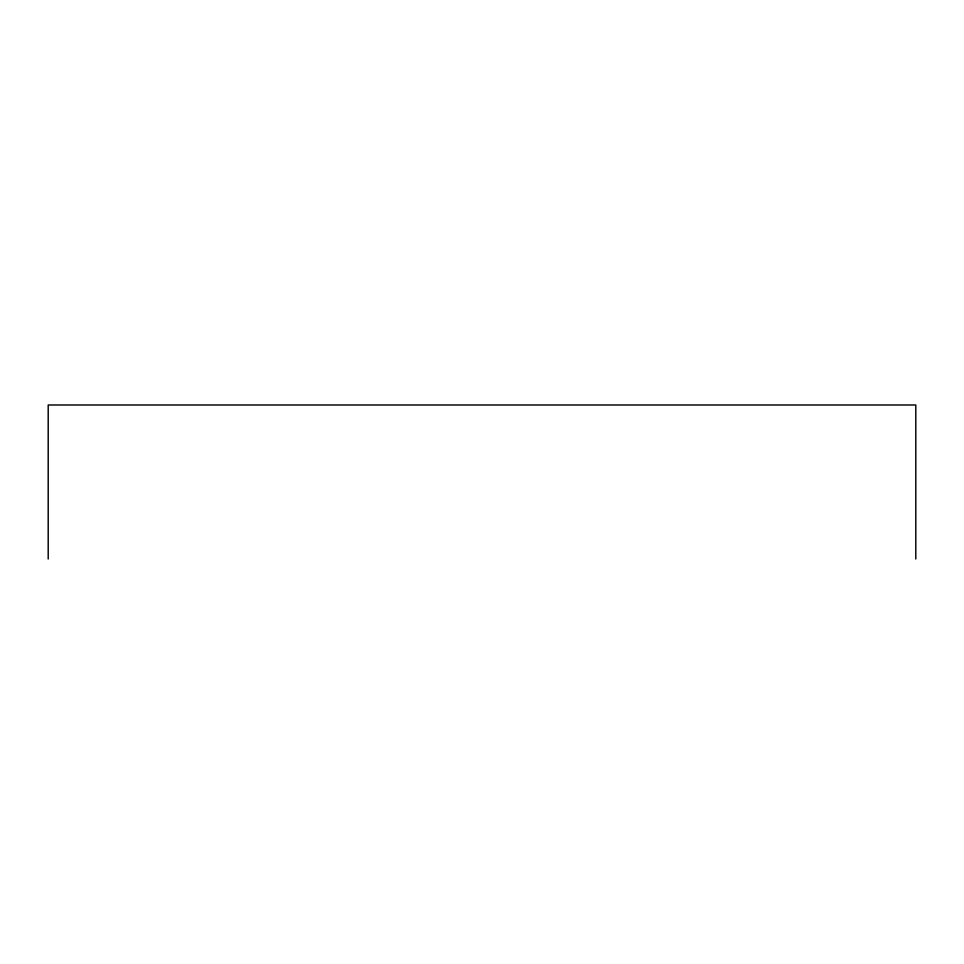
<?xml version="1.0" encoding="UTF-8"?>
<svg xmlns="http://www.w3.org/2000/svg" width="964" height="964" viewBox="0 0 964 964"><rect width="100%" height="100%" fill="white"/><g stroke="black" fill="none" stroke-linecap="round" stroke-linejoin="round"><path stroke-width="1.45" d="M915.8 559.012L915.8 404.988L48.2 404.988L48.2 559.012"/></g></svg>
